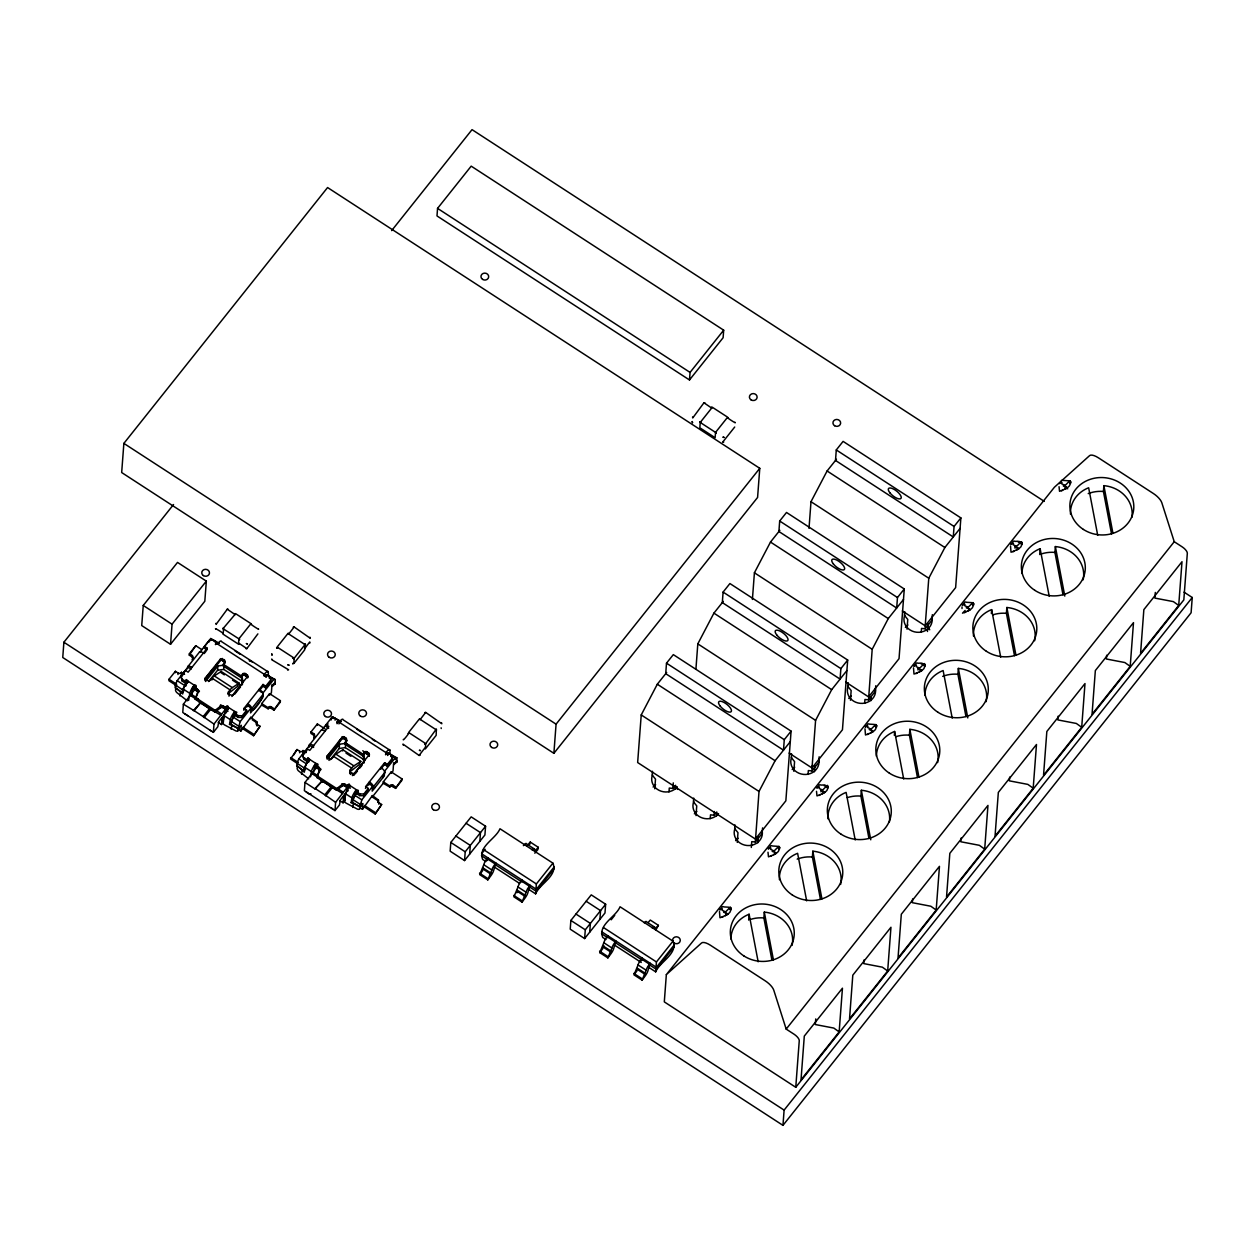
<?xml version="1.0" encoding="UTF-8"?>
<svg xmlns="http://www.w3.org/2000/svg" width="1255" height="1255" viewBox="0 0 1255 1255"><rect width="100%" height="100%" fill="white"/><g stroke="black" fill="none" stroke-linecap="round" stroke-linejoin="round"><path stroke-width="1.5" d="M485.889 861.542L482.673 859.455C477.402 846.843 495.976 838.826 499.976 828.755L552.922 863.158L536.371 883.944L535.618 893.842L527.602 888.634M605.961 939.54L602.745 937.454C597.474 924.857 616.048 916.825 620.048 906.769L672.994 941.156L656.443 961.942L655.69 971.856L647.674 966.648M173.551 504.526L63.895 642.246L62.75 657.495L782.963 1125.359L1191.105 612.754L1192.25 597.505L1184.03 592.156M123.868 443.392L121.672 472.539L553.879 753.314L757.581 497.466L759.777 468.319L327.571 187.544L123.868 443.392L556.075 724.166L553.879 753.314M143.243 605.459L141.721 625.57L170.539 644.286L204.816 601.239L206.338 581.128L177.52 562.413L143.243 605.459L172.061 624.174L170.539 644.286M184.563 674.327L181.426 672.288L180.767 672.978A2.212 1.977 4.3 0 1 178.084 673.041L175.386 671.284L169.017 679.269L168.907 680.728L176.626 685.748M175.276 672.743L175.386 671.284M191.356 668.899L187.889 667.189L177.175 680.665L175.308 685.01L175.104 687.834L182.304 692.509L184.187 690.407M177.975 674.5L178.084 673.041M216.284 641.948L215.515 644.505L216.284 641.948L213.585 640.191L209.616 640.05L204.518 646.435L207.216 648.192L188.125 672.178L185.426 670.421L180.971 676.021L182.257 681.12L184.971 682.877L186.399 681.324L187.952 682.328M182.257 681.12L180.971 676.021M182.304 692.509L182.508 689.701L186.509 682.657L185.834 683.944M185.426 670.421L181.944 676.367M191.184 695.898L192.407 689.56L194.054 686.909L195.592 686.689L195.858 688.069L183.371 704.196L182.759 712.464L213.366 732.34L217.821 726.755L218.794 721.609L225.163 713.483L225.618 707.459L227.61 705.812L228.41 707.381A7.279 1.679 -57 0 0 224.002 715.57L221.947 717.954L221.445 724.559L218.229 722.472M184.971 682.877L186.524 679.567L187.889 681.057A7.279 1.679 -57 0 0 183.481 689.246L182.697 693.999L177.033 688.854M185.96 681.638L186.085 679.896M203.404 652.992A5.083 1.914 38.5 0 0 199.09 652.537L187.638 666.923L187.56 668.774M192.878 658.2A2.212 1.977 4.3 0 0 191.984 656.898L189.285 655.141L189.395 653.698L195.764 645.698L201.93 649.714M191.984 656.898L192.093 655.439L189.395 653.698M195.764 645.698L189.285 655.141M194.054 686.909C193.176 682.924 198.431 685.701 194.996 687.567L194.87 689.309L198.918 691.96M195.858 688.069L195.984 686.328M228.473 708.651L226.92 707.632L225.492 709.201L223.296 707.773A2.212 1.977 4.3 0 0 220.582 707.851L214.997 712.087L195.184 699.223L197.976 691.332A2.212 1.977 4.3 0 0 197.192 688.995L194.996 687.567M197.992 692.227A2.212 1.977 4.3 0 0 197.066 690.736L197.192 688.995M204.518 646.435L204.392 648.192L207.091 649.949L207.216 648.192M205.13 680.085L205.459 677.857L207.53 680.414A2.212 1.977 4.3 0 0 210.605 679.99L212.048 678.171A6.181 1.428 -57 0 1 214.291 675.927L221.178 671.472L239.187 683.175L237.462 686.454L228.473 693.435A2.212 1.977 4.3 0 0 228.081 694.392M205.726 679.253L205.224 680.602M209.475 641.791L209.616 640.05M208.597 681.528L217.586 670.248L217.899 665.981L224.049 665.119L223.735 669.386L241.744 681.089L242.45 684.775M213.366 732.34L213.993 724.088L225.492 709.201L220.08 705.702M214.997 712.087L215.123 710.346L220.707 706.11A2.212 1.977 4.3 0 1 223.421 706.032L225.618 707.459M205.334 679.614L220.613 660.428L220.739 658.671L224.08 659.628A2.212 1.977 4.3 0 1 224.598 662.389L223.076 665.903L241.086 677.606L242.607 674.092A2.212 1.977 4.3 0 1 245.682 673.668L247.753 676.225L232.473 695.411L229.132 694.454A2.212 1.977 4.3 0 1 228.614 691.678L230.057 689.874A6.181 1.428 -57 0 1 232.301 687.63L239.187 683.175M223.563 628.88L223.155 634.23L238.466 644.16L238.874 638.826L250.969 623.641L235.658 613.695L222.888 628.802L223.374 627.877L223.484 628.943L238.874 638.826M221.178 671.472L221.084 672.711L224.347 674.845M222.276 658.451L222.151 660.208L220.613 660.428M220.582 707.851L220.707 706.11M224.08 659.628L223.939 661.369A2.212 1.977 4.3 0 1 224.865 663.189M223.296 707.773L223.421 706.032M224.002 715.57L222.857 722.927A2.212 1.004 39.9 0 0 224.457 724.872L235.815 730.896A2.212 1.098 23.2 0 0 237.948 730.787L238.434 728.261L229.524 724.417L230.308 719.664L224.002 715.57L223.359 722.174L221.445 724.559M226.48 707.961L226.606 706.204M228.473 693.435L228.614 691.678M229.006 696.196L229.132 694.454M228.269 709.122L228.41 707.381L234.716 711.475L231.798 721.703L229.524 724.417M234.45 715.538L235.124 714.252L231.14 721.28L230.92 724.104L238.136 728.779L241.274 725.264L240.835 731.1L238.121 729.328M263.048 684.461L262.923 686.203L265.621 687.96L265.746 686.218L263.048 684.461L243.956 708.448L246.655 710.205L246.529 711.946L242.058 717.546L238.089 717.389L235.391 715.632L236.709 712.165L234.716 711.475A7.279 1.679 -57 0 0 230.308 719.664M235.391 715.632L236.505 712.652M238.089 717.389L238.215 715.648L235.516 713.891M241.086 677.606L242.607 674.092M238.136 728.779L240.191 721.609L250.922 708.134L247.643 705.404L247.768 703.647A5.083 1.914 38.5 0 1 251.753 708.573C251.173 715.162 263.283 699.019 263.205 694.188A5.083 1.914 38.5 0 0 259.236 689.262L259.095 691.003L262.923 686.203M241.744 681.089L242.058 676.822L243.125 682.359L231.893 696.462M242.058 717.546L242.199 715.805L246.655 710.205M245.682 673.668L245.556 675.41A2.212 1.977 4.3 0 0 242.482 675.849M243.956 708.448L243.815 710.189C244.16 706.44 250.169 706.314 247.643 705.404M240.835 731.1L250.749 717.327L256.804 721.735A2.212 1.977 4.3 0 0 257.322 724.511L257.212 725.97A2.212 1.977 4.3 0 1 256.789 725.61M247.486 674.829L247.627 677.967L247.753 676.225M250.922 708.134L250.561 712.903L262.656 697.702L263.017 692.948L273.747 679.473L275.269 679.582L275.049 682.406L271.833 686.893L271.394 692.713L269.48 695.113L269.59 693.654L280.398 700.682L280.289 702.141L273.919 710.126L271.221 708.385A2.212 1.977 4.3 0 0 268.146 708.808L261.589 705.028L261.699 703.569L269.59 693.654M250.749 717.327L250.639 718.786L261.589 705.028M242.748 728.7L253.557 735.712L260.036 726.269L257.322 724.511M260.036 726.269L253.557 735.712M265.621 687.96L270.719 681.575L270.845 679.818L269.417 676.461L266.719 674.704L265.95 677.261C267.613 674.547 263.299 676.931 264.272 674.343A7.279 1.679 -57 0 1 268.272 671.974L221.445 641.556A7.279 1.679 -57 0 0 217.46 643.925L215.923 644.144L215.656 642.748M269.276 678.218L269.417 676.461M271.221 708.385L271.331 706.926A2.212 1.977 4.3 0 0 268.648 706.973L268.146 708.808M273.919 710.126L280.398 700.682M294.235 658.169L293.827 663.519L304.651 649.917L305.043 644.584L287.944 633.461L277.12 647.062L294.235 658.169L305.043 644.584M306.189 752.576L303.035 750.521L302.392 751.212A2.212 1.977 4.3 0 1 299.71 751.274L297.011 749.517L290.532 758.977L304.134 767.935L303.93 770.758L296.713 766.068L296.933 763.26L298.784 758.899L309.514 745.423L313.436 747.368L313.562 745.627A5.083 1.914 38.5 0 0 309.248 745.172L309.342 747.133M297.011 749.517L293.717 754.977M299.6 752.733L299.71 751.274M303.883 759.369L302.581 754.255L303.883 759.369L306.581 761.11L308.008 759.557L309.467 760.059M310.534 776.845L311.397 771.574A7.279 1.679 -57 0 1 315.805 763.385L317.813 764.091L316.495 767.558L304.996 782.445L304.369 790.697L334.991 810.589L339.446 804.988L340.403 799.843L346.788 791.717L347.243 785.693L349.219 784.046L350.02 785.614A7.279 1.679 -57 0 0 345.611 793.803L344.482 801.161A2.212 1.004 39.9 0 0 346.082 803.106L357.424 809.13A2.212 1.098 23.2 0 0 359.558 809.036L361.409 803.326L359.558 809.036M306.581 761.11L308.15 757.8L309.499 759.291A7.279 1.679 -57 0 0 305.106 767.48L304.322 772.233L297.513 765.864L297.137 768.484A2.212 0.831 55.6 0 0 298.376 770.774L308.259 778.539A2.212 1.004 39.9 0 0 308.73 778.806M307.569 759.871L307.71 758.13M311.005 731.932L310.895 733.391L313.609 735.148A2.212 1.977 4.3 0 1 314.393 737.454L313.876 738.238L314.236 736.45A2.212 1.977 4.3 0 0 313.719 733.689L311.005 731.932L317.374 723.931L325.092 728.951M313.609 735.148L313.719 733.689M317.264 725.39L317.374 723.931M312.809 774.131L315.805 763.385L309.499 759.291M353.675 798.353L356.326 789.709L350.02 785.614C351.102 789.285 348.466 783.183 347.102 787.434L344.905 786.007A2.212 1.977 4.3 0 0 342.191 786.085L336.607 790.321L316.793 777.457L319.601 769.582A2.212 1.977 4.3 0 0 318.817 767.229L316.621 765.801M317.609 764.562C317.86 768.437 317.735 763.291 315.68 765.142M316.793 777.457L319.46 771.323A2.212 1.977 4.3 0 0 318.692 768.986L318.817 767.229M319.46 771.323L319.601 769.582M328.716 728.182L326.002 726.425L326.143 724.684L328.841 726.425L309.75 750.412L307.036 748.67L306.91 750.412L302.455 756.012M327.084 756.106L326.943 757.847L342.223 738.662C344.231 738.96 344.482 735.524 342.364 736.905L327.084 756.106L329.139 758.648A2.212 1.977 4.3 0 0 332.214 758.224L333.657 756.404A6.181 1.428 -57 0 1 335.901 754.161L342.788 749.721L360.797 761.409L359.087 764.703L350.098 771.668A2.212 1.977 4.3 0 0 349.894 773.645M327.21 759.228L327.351 757.487M331.1 720.025L331.226 718.284L335.211 718.44L335.069 720.182M329.014 760.405L329.139 758.648M337.14 722.739L337.909 720.197L337.046 723.727M338.944 723.915L339.07 722.158A7.279 1.679 -57 0 1 343.07 719.79L389.897 750.208L390.054 753.784L396.831 760.295L396.878 762.162L395.905 761.644M330.222 759.761L339.211 748.482L339.525 744.215L345.674 743.352L348.953 745.486M334.991 810.589L335.603 802.322L347.102 787.434L341.705 783.936M336.607 790.321L336.748 788.579L342.333 784.344A2.212 1.977 4.3 0 1 345.047 784.265L347.243 785.693M342.223 738.662L342.364 736.905M342.693 750.961L342.788 749.721M360.797 761.409L353.91 765.864A6.181 1.428 -57 0 0 351.667 768.107L350.223 769.927A2.212 1.977 4.3 0 0 350.757 772.688L354.098 773.645L369.378 754.459L367.307 751.902A2.212 1.977 4.3 0 0 364.232 752.341L362.695 755.839L344.686 744.137L346.223 740.638A2.212 1.977 4.3 0 0 345.69 737.862L343.901 736.701M342.191 786.085L342.333 784.344M345.69 737.862L345.564 739.619A2.212 1.977 4.3 0 1 346.098 742.38L344.686 744.137M364.06 763.009L363.354 759.322L345.345 747.619L345.674 743.352M346.098 742.38L346.223 740.638M343.07 802.808L343.556 796.203L345.47 793.803L344.984 800.408L343.07 802.808L339.838 800.706M344.905 786.007L345.047 784.265M348.09 786.195L348.231 784.453M350.098 771.668L350.223 769.927M350.616 774.445L350.757 772.688M352.42 775.606L352.561 773.864M353.957 775.402L354.098 773.645M356.075 793.772L356.749 792.485L352.765 799.513L352.545 802.337L359.746 807.012L362.899 803.514L362.46 809.334L359.73 807.561M384.673 762.695L384.532 764.452L387.246 766.209L387.371 764.452L384.673 762.695L365.566 786.681L368.28 788.438L368.139 790.195L363.683 795.78L359.714 795.623L357.016 793.882L358.334 790.399L356.326 789.709A7.279 1.679 -57 0 0 351.918 797.898L351.133 802.651L360.06 806.494M357.016 793.882L358.13 790.885M359.714 795.623L359.84 793.882L357.142 792.125M362.695 755.839L364.232 752.341M359.746 807.012L361.817 799.843L372.547 786.383L369.252 783.638L369.394 781.881A5.083 1.914 38.5 0 1 373.363 786.807L373.441 788.768L375.041 787.418M363.354 759.322L363.683 755.055L364.734 760.593L353.502 774.696M363.683 795.78L363.809 794.039L368.28 788.438M367.307 751.902L367.182 753.659A2.212 1.977 4.3 0 0 364.107 754.082M362.46 809.334L372.374 795.56L378.414 799.984A2.212 1.977 4.3 0 0 378.947 802.745L378.837 804.204M369.111 753.078L369.237 756.216L369.378 754.459M372.547 786.383L372.186 791.136L384.281 775.951L384.642 771.182L395.356 757.722L396.878 757.832L396.674 760.64L393.458 765.126L393.019 770.962L391.105 773.362L391.215 771.903L402.024 778.916L401.914 780.375L395.545 788.375L392.846 786.618A2.212 1.977 4.3 0 0 389.772 787.042L383.214 783.277L383.324 781.818L391.215 771.903M377.912 802.4A2.212 1.977 4.3 0 1 378.037 801.898L378.571 801.114L372.264 797.019L372.374 795.56M364.374 806.934L375.167 813.962L381.646 804.502L378.947 802.745M381.646 804.502L375.167 813.962M385.567 754.804L385.897 752.576A7.279 1.679 -57 0 1 389.897 750.208M380.845 767.495A5.083 1.914 38.5 0 1 384.83 772.421L382.681 777.833M387.56 755.494C389.238 752.78 384.924 755.165 385.897 752.576L339.07 722.158L337.532 722.378L337.266 720.998M388.203 754.694L388.328 752.953L387.905 753.8M390.901 756.451L391.027 754.71L392.329 759.808L387.246 766.209M392.846 786.618L392.956 785.159A2.212 1.977 4.3 0 0 390.274 785.222L389.772 787.042M437.556 208.377L436.991 215.938L689.481 379.967L723.115 337.721L723.68 330.175L471.19 166.146L437.556 208.377L690.062 372.406L689.481 379.967M395.545 788.375L402.024 778.916M425.743 743.603L425.335 748.953L436.16 735.352L436.364 729.014L425.743 743.603L408.628 732.481L419.452 718.895L436.552 730.018M450.796 842.45L450.153 851.188L464.554 860.553L484.916 834.967L485.575 826.229L471.174 816.864L450.796 842.45L465.213 851.8L464.554 860.553M469.652 854.153L470.296 845.415L455.894 836.05M479.834 841.368L480.492 832.614L466.076 823.264M486.924 860.632L487.803 857.777L487.081 858.687A5.522 1.271 -57 0 0 483.771 864.742L479.708 874.625L487.803 879.896L490.831 875.817A5.522 1.271 -57 0 0 493.686 870.342L495.898 863.048L495.176 863.958A5.522 1.271 -57 0 0 491.866 869.997L487.803 879.896M522.033 902.125L525.045 898.047A5.522 1.271 -57 0 0 527.9 892.572L530.128 885.277L529.39 886.187A5.522 1.271 -57 0 0 526.096 892.227L522.033 902.125L513.923 896.854L517.986 886.971A5.522 1.271 -57 0 1 521.296 880.916L522.017 880.006L521.876 881.951L495.756 864.993M535.618 893.842C539.634 883.787 558.193 875.755 552.922 863.158M570.868 920.448L570.225 929.186L584.626 938.552L604.988 912.965L605.647 904.227L591.246 894.862L570.868 920.448L585.285 929.814L584.626 938.552M589.725 932.151L590.368 923.413L575.967 914.048M599.906 919.366L600.565 910.628L586.148 901.263M607.875 957.894L610.903 953.816A5.522 1.271 -57 0 0 613.758 948.356L615.97 941.046L615.248 941.956A5.522 1.271 -57 0 0 611.938 948.011L607.875 957.894L599.78 952.639L603.843 942.74A5.522 1.271 -57 0 1 607.153 936.685L607.875 935.775L607.734 937.72L601.522 933.689M666.672 672.46L657.306 684.226L641.227 714.942L637.65 762.538L755.416 839.062L785.85 800.831L791.089 731.132L673.323 654.624L666.499 663.173L665.715 673.668L783.497 750.176L784.281 739.681L791.089 731.132M652.475 771.292L652.192 775.01L655.502 779.104L654.765 788.815M641.227 960.859L642.089 958.004L641.368 958.914A5.522 1.271 -57 0 0 638.058 964.97L633.995 974.868L642.105 980.124L645.117 976.045A5.522 1.271 -57 0 0 647.972 970.586L650.2 963.275L649.463 964.185A5.522 1.271 -57 0 0 646.168 970.225L642.105 980.124M668.978 791.936L669.276 788.046L672.853 788.438L675.127 785.583M672.853 788.438L673.276 782.869M700.227 422.449L699.835 427.782L715.13 437.728L715.538 432.395L727.633 417.193L712.322 407.248L700.227 422.449L715.538 432.395M675.363 789.207L675.645 785.316M666.342 974.617L664.303 1001.882L795.764 1087.285L1183.826 599.906L1187.324 553.267A6.62 2.494 38.5 0 0 1182.147 546.851L1174.241 541.721L1161.832 502.784A11.028 4.157 38.5 0 0 1153.408 493.529L1098.423 457.824A11.028 4.157 38.5 0 0 1089.607 455.612L1054.404 487.238L666.342 974.617L701.545 942.991A11.028 4.157 38.5 0 1 710.361 945.203L765.346 980.924A11.028 4.157 38.5 0 1 773.77 990.164L786.179 1029.1L794.086 1034.23A6.62 2.494 38.5 0 1 799.262 1040.662L795.764 1087.285M655.69 971.856C659.706 961.785 678.265 953.769 672.994 941.156M695.96 668.617L697.811 643.862L713.907 613.146L723.272 601.38M693.717 798.086L693.435 801.804L696.745 805.898L696.007 815.593M723.1 592.093L722.315 602.588L840.081 679.096L840.881 668.617L847.69 660.052L729.908 583.544L723.1 592.093L840.881 668.617M710.22 818.731L710.518 814.84L714.095 815.217L716.37 812.377M714.095 815.217L714.377 811.514M716.589 816.001L716.887 812.111M734.959 824.88L734.677 828.582L737.971 832.677L737.25 842.387M752.404 599.451L754.412 572.782L770.492 542.066L779.857 530.316M751.321 847.454L751.761 841.634L755.337 842.011L762.146 833.461L762.569 827.892M748.67 920.072L749.11 914.236A30.889 27.72 4.3 0 0 730.896 939.007M755.337 842.011L759.008 791.45L775.088 760.734L790.305 741.627M779.684 521.029L778.9 531.508L896.682 608.032L897.466 597.537L904.275 588.971L786.509 512.464L779.684 521.029L897.466 597.537M757.832 842.78L758.271 836.96M771.966 960.357L763.887 917.938L764.311 912.118A30.889 27.72 4.3 0 1 792.093 945.376M791.544 753.8L791.262 757.518L794.572 761.612L793.835 771.307M809.004 528.371L810.997 501.702L827.092 470.986L836.458 459.236M808.047 774.445L808.346 770.554L811.938 770.931L818.746 762.381L819.154 756.812M782.963 1125.359L784.108 1110.11L1192.25 597.505M789.113 753.094L812.016 767.982L815.593 720.37L831.688 689.654L846.89 670.547M811.938 770.931L812.346 765.377M836.285 449.949L835.501 460.444L953.267 536.952L954.067 526.457L960.875 517.907L843.093 441.384L836.285 449.949L954.067 526.457M814.432 771.715L814.872 765.879M820.472 899.443L812.393 857.024L812.832 851.188A30.889 27.72 4.3 0 1 840.599 884.461M815.75 1018.903L815.326 1024.535L833.822 1028.08L839.156 1031.892L801.019 1079.818L804.298 1036.097L842.45 988.187L839.156 1031.892M847.69 660.052L842.45 729.767L812.016 767.982M848.145 682.72L847.862 686.438L851.157 690.532L850.435 700.243M864.648 703.365L864.946 699.474L868.523 699.866L875.331 691.301L875.755 685.748M868.978 838.513L860.899 796.094L861.338 790.258A30.889 27.72 4.3 0 1 889.403 821.899M868.523 699.866L872.194 649.29L888.273 618.574L903.49 599.466M871.017 700.635L871.315 696.745M864.115 959.855L863.832 963.62L882.328 967.166L887.677 970.978L849.525 1018.887L852.804 975.166L890.956 927.257L887.677 970.978M904.275 588.971L899.035 658.687L868.601 696.902L845.713 682.03M894.329 735.352L894.627 731.461A30.889 27.72 4.3 0 0 876.414 756.232M904.73 611.656L904.447 615.358L907.757 619.452L907.02 629.163M917.483 777.582L909.404 735.179L909.844 729.343A30.889 27.72 4.3 0 1 937.611 762.616M921.233 632.285L921.531 628.41L925.123 628.786L931.932 620.221L932.34 614.668M902.298 610.95L925.202 625.821L928.778 578.226L944.874 547.509L960.075 528.402M925.123 628.786L925.39 625.068M927.461 631.5L928.057 623.735M912.62 898.925L912.338 902.69L930.834 906.236L936.183 910.048L898.031 957.973L901.31 914.252L939.462 866.342L936.183 910.048M960.875 517.907L955.635 587.607L925.202 625.821M965.974 716.589L957.91 674.249L958.349 668.413A30.889 27.72 4.3 0 1 986.116 701.686M961.142 838.011L960.844 841.776L979.339 845.305L984.689 849.133L946.537 897.043L949.831 853.322L987.967 805.412L984.689 849.133M991.356 613.507L991.638 609.616A30.889 27.72 4.3 0 0 973.472 636.034M1014.495 655.675L1006.416 613.318L1006.855 607.498A30.889 27.72 4.3 0 1 1034.638 640.772M1009.648 777.08L1009.365 780.845L1027.845 784.391L1033.194 788.203L995.042 836.128L998.337 792.407L1036.489 744.497L1033.194 788.203M1039.705 554.522L1040.144 548.702A30.889 27.72 4.3 0 0 1021.947 573.457M1063.016 594.823L1054.922 552.404L1055.361 546.568A30.889 27.72 4.3 0 1 1083.143 579.841M1058.153 716.166L1057.871 719.931L1076.351 723.46L1081.7 727.288L1043.548 775.198L1046.843 731.477L1084.995 683.567L1081.7 727.288M1111.522 533.893L1103.427 491.474L1103.867 485.654A30.889 27.72 4.3 0 1 1131.932 517.295M1106.659 655.236L1106.377 659L1124.857 662.546L1130.206 666.358L1092.054 714.283L1095.348 670.562L1133.5 622.637L1130.206 666.358M1155.306 592.438L1154.882 598.086L1173.362 601.616L1178.712 605.443L1140.575 653.353L1143.854 609.632L1182.006 561.722L1178.712 605.443M719.476 911.569L719.978 917.766L726.567 915.068L726.692 913.373L723.711 912.307L725.108 911.695L722.08 910.236L722.409 908.949A6.62 2.306 22.5 0 0 719.868 910.048L721.766 907.679A6.62 2.51 54.7 0 1 724.025 906.926L729.092 907.24L730.441 909.828L731.179 908.369L730.19 907.224L725.233 912.291M767.997 852.239L768.484 856.851L775.072 854.137L775.198 852.459L772.217 851.392L773.613 850.765L770.586 849.306L770.915 848.019A6.62 2.306 22.5 0 0 768.374 849.133L770.272 846.749A6.62 2.51 54.7 0 1 772.531 845.995L777.598 846.309L778.947 848.913L779.684 847.439L778.712 846.309L773.739 851.376M816.503 791.325L816.989 795.921L823.578 793.223L823.704 791.529L820.723 790.462L822.119 789.85L819.091 788.391L819.421 787.105A6.62 2.306 22.5 0 0 816.895 788.203L818.778 785.834A6.62 2.51 54.7 0 1 821.037 785.081L823.97 784.955L824.394 785.991L825.053 785.034L827.453 787.983L828.222 787.371L827.218 785.379L820.943 791.827M864.993 728.794L865.495 735.006L872.084 732.293L872.209 730.614L869.229 729.547L870.625 728.92L867.597 727.461L867.942 726.174A6.62 2.306 22.5 0 0 865.401 727.288L867.299 724.904A6.62 2.51 54.7 0 1 869.542 724.151L874.61 724.464L875.974 727.069L876.696 725.594L875.723 724.464L870.766 729.532M913.499 667.88L914.001 674.076L920.59 671.378L920.715 669.684L917.75 668.617L919.146 668.005L916.103 666.546L916.448 665.26A6.62 2.306 22.5 0 0 913.907 666.358L915.805 663.989A6.62 2.51 54.7 0 1 918.048 663.236L920.982 663.111L921.405 664.146L922.064 663.189L924.48 666.138L925.233 665.527L924.229 663.534L917.954 669.966M965.142 610.416L962.507 613.162L969.095 610.448L969.237 608.769L966.256 607.702L967.652 607.075L964.609 605.616L964.954 604.33A6.62 2.306 22.5 0 0 962.412 605.443L964.311 603.059A6.62 2.51 54.7 0 1 966.57 602.306L971.621 602.62L972.986 605.224L973.723 603.749L972.923 602.541L967.778 607.687M1010.526 546.035L1011.028 552.231L1017.601 549.517L1017.742 547.839L1014.762 546.772L1016.158 546.16L1013.114 544.701L1013.46 543.415A6.62 2.306 22.5 0 0 1010.918 544.513L1012.816 542.129A6.62 2.51 54.7 0 1 1015.075 541.391L1017.993 541.266L1018.417 542.301L1019.091 541.344L1021.492 544.293L1022.26 543.682L1021.241 541.689L1014.966 548.121M1059.047 486.705L1059.534 491.317L1066.123 488.603L1066.248 486.924L1063.267 485.858L1064.664 485.23L1061.636 483.771L1061.965 482.485A6.62 2.306 22.5 0 0 1059.424 483.599L1061.322 481.214A6.62 2.51 54.7 0 1 1063.581 480.461L1068.648 480.775L1069.997 483.379L1070.735 481.904L1069.746 480.759L1064.789 485.842M723.178 916.699L722.002 917.311M771.684 855.784L770.507 856.381M820.205 794.854L819.013 795.466M868.711 733.924L867.519 734.536M917.217 673.009L916.024 673.621M965.723 612.079L964.546 612.691M1014.228 551.165L1013.052 551.776M1062.734 490.234L1061.557 490.846M175.904 687.63L175.527 690.234A2.212 0.831 55.6 0 0 176.751 692.525L186.65 700.306A2.212 1.004 39.9 0 0 187.56 700.745M179.92 695.929L180.469 692.556M188.626 700.368L189.787 693.34A7.279 1.679 -57 0 1 194.196 685.152L187.889 681.057L187.277 683.442M231.187 729.233L231.751 725.861M301.529 774.162L302.094 770.79M352.812 807.483L353.361 804.094M181.049 674.061L181.426 672.288M302.675 752.31L303.035 750.521M529.72 844.427L530.222 842.058L538.317 847.313L537.815 849.682L534.803 853.196M648.16 922.503L650.294 920.056L658.389 925.327L655.879 930.018M271.566 686.077L272.162 684.43M275.221 682.061L275.253 683.928L274.28 683.41M393.474 764.499L393.788 762.664M215.891 623.39L216.08 624.394L227.281 609.224L235.171 614.621L234.858 613.538M239.25 644.317L238.952 643.235L246.843 648.631L257.887 633.885M288.368 633.242L288.572 634.23L294.172 626.967L310.299 638.309L309.985 637.226M309.954 642.952L309.75 641.964L304.463 648.929M403.326 739.462C402.243 742.003 410.762 731.461 408.142 733.406M419.876 718.676L420.08 719.664L425.68 712.401L441.807 723.743L441.493 722.66M403.294 745.172L402.981 744.105L419.092 755.447L424.708 748.168M692.556 416.958L692.744 417.946L703.945 402.792L711.836 408.173L711.538 407.106M723.727 442.074L722.613 442.231L734.708 427.029M226.277 712.856L226.622 711.789M347.886 791.089L348.247 790.038M441.117 727.806L441.242 728.512M185.881 686.061L186.43 684.806M236.379 714.393L236.113 713.013L234.575 713.232M358.004 792.627L357.738 791.246L356.2 791.466M237.948 730.787L239.297 727.618A2.212 1.098 23.2 0 1 237.713 727.884M304.134 767.935L308.118 760.907L307.444 762.193M195.184 699.223L197.851 693.089M361.032 805.6L360.922 805.851A2.212 1.098 23.2 0 1 359.322 806.118M226.951 711.13L227.798 709.765M725.327 915.711L726.692 913.373L727.775 914.299L729.845 912.385L731.21 909.232L730.065 909.153L731.179 908.369M773.833 854.781L775.198 852.459L776.28 853.369L778.351 851.47L779.716 848.302L778.571 848.223L779.684 847.439M822.354 793.866L823.704 791.529L824.802 792.438L826.857 790.54L828.222 787.371L827.076 787.293L828.19 786.524M870.86 732.936L872.209 730.614L873.307 731.524L875.363 729.626L876.727 726.457L875.582 726.378L876.696 725.594M919.366 672.021L920.715 669.684L921.813 670.594L923.868 668.695L925.233 665.527L924.088 665.448L925.202 664.679M967.872 611.091L969.237 608.769L970.319 609.679L972.374 607.781L973.739 604.612L972.594 604.534L973.723 603.749M1016.377 550.176L1017.742 547.839L1018.825 548.749L1020.88 546.851L1022.26 543.682L1021.099 543.603L1022.229 542.835M1064.883 489.246L1066.248 486.924L1067.33 487.834L1069.386 485.936L1070.766 482.767L1069.621 482.689L1070.735 481.904M308.448 762.365L309.373 761.048M192.784 659.22L192.25 659.989L192.627 658.216A2.212 1.977 4.3 0 0 192.093 655.439M256.804 721.735L256.428 723.649A2.212 1.977 4.3 0 0 256.318 724.668M480.712 873.276L482.72 870.546M599.78 952.639L602.792 948.56M634.999 973.503L637.007 970.79M391.638 230.622L472.037 129.642L1044.27 501.373M172.061 624.174L206.338 581.128M199.984 652.004L210.715 638.528L219.437 643.329M204.22 653.541L206.134 651.141M205.036 678.375L220.739 658.671M205.004 678.877L212.095 669.966M215.64 665.511L218.009 662.546M205.553 681.496L217.899 665.981M193.286 710.628L200.58 702.737L194.211 710.738L183.371 704.196M213.993 724.088L203.216 716.589L209.585 708.589L220.99 715.287M204.079 717.656L210.448 709.655M234.685 694.203L240.568 686.83M266.719 674.704L266.28 675.567M265.746 686.218L270.845 679.818M251.753 708.573L263.205 694.188M309.248 745.172L320.715 730.771A5.083 1.914 38.5 0 1 325.029 731.226M321.609 730.237L332.324 716.778L341.062 721.562L332.324 716.778M326.002 726.425L328.041 723.868M339.54 721.452L339.274 722.205M326.614 757.11L331.351 751.18M338.442 742.27L340.811 739.305M328.292 758.318L339.525 744.215M304.996 782.445L314.895 788.877L322.206 780.971L342.615 793.537M314.895 788.877L322.206 780.971M335.603 802.322L324.841 794.823L331.21 786.822M325.704 795.89L332.073 787.905M355.134 773.927L357.487 770.962M359.84 768.013L362.193 765.064M690.062 372.406L723.68 330.175M365.44 788.438C365.77 784.673 371.778 784.548 369.252 783.638M380.72 769.252L384.532 764.452M387.371 764.452L392.47 758.051M373.363 786.807L384.83 772.421M372.264 797.019L383.214 783.277M556.075 724.166L759.777 468.319M465.213 851.8L485.575 826.229M485.152 849.274L481.591 853.745L536.34 889.309L554.161 866.923M554.02 868.868L536.183 891.254L529.971 887.222M585.285 929.814L605.647 904.227M611.169 919.805L614.73 915.334M674.233 944.921L656.412 967.307L601.663 931.743M674.092 946.866L656.255 969.252L650.043 965.221M786.179 1029.1L1174.241 541.721M351.133 802.651L353.408 799.937M527.037 845.729L530.222 842.058M538.317 847.313L534.897 851.157L534.505 849.07L526.394 843.799A5.522 1.271 -57 0 0 523.398 845.666M658.389 925.327L654.969 929.155L654.577 927.069L646.466 921.813A5.522 1.271 -57 0 0 644.223 922.802M385.771 754.333L387.591 753.235M303.93 770.758L305.812 768.64M211.907 679.912L212.722 679.112M215.844 629.116C213.146 626.794 225.822 634.481 222.653 633.524M251.471 624.331C248.615 623.139 260.899 631.124 258.279 628.755M271.645 659.048L272.1 659.44M287.599 670.013L288.587 669.778L271.786 659.754M728.135 417.884C725.296 416.707 737.579 424.692 734.944 422.308M272.194 686.297L275.3 683.771M393.819 764.53L396.909 762.005M1069.025 481.434L1070.139 480.932M1020.519 542.348L1021.633 541.862M972.013 603.279L973.127 602.792M923.507 664.193L924.621 663.707M875.002 725.123L876.116 724.637M826.496 786.038L827.61 785.552M777.975 846.968L779.088 846.482M729.469 907.883L730.583 907.396M1066.123 488.603L1067.33 487.834M1017.601 549.517L1018.825 548.749M969.095 610.448L970.319 609.679M920.59 671.378L921.813 670.594M872.084 732.293L873.307 731.524M823.578 793.223L824.802 792.438M775.072 854.137L776.28 853.369M726.567 915.068L727.775 914.299M227.061 609.35L228.049 609.114M247.047 648.506L246.058 648.741M293.184 627.202L294.172 626.967M703.741 402.918L704.839 402.761M424.692 712.62L425.806 712.479M420.096 755.212L419.092 755.447M217.664 643.972L210.715 638.528M310.942 793.85L308.526 793.709L306.173 791.874M217.586 670.248L223.735 669.386M339.211 748.482L345.345 747.619M238.215 715.648L242.199 715.805M359.84 793.882L363.809 794.039M211.562 731.179L209.663 729.955M333.187 809.412L331.195 807.671M187.748 715.727L184.548 713.624M260.413 691.646L263.017 692.948M827.092 470.986L944.874 547.509M810.997 501.702L928.778 578.226M770.492 542.066L888.273 618.574M754.412 572.782L872.194 649.29M713.907 613.146L831.688 689.654M697.811 643.862L815.593 720.37M666.499 663.173L784.281 739.681M657.306 684.226L775.088 760.734M641.227 714.942L759.008 791.45M356.593 729.092L362.005 732.606M372.359 739.336L375.057 741.093M234.983 650.859L240.38 654.373M252.082 661.965L249.384 660.208L249.416 661.056M396.878 757.832L388.156 753.031L395.356 757.722M275.269 679.582L266.546 674.798L273.747 679.473M217.46 643.925L264.272 674.343L264.146 676.084L265.982 674.986M346.804 740.419L342.035 737.312L346.772 740.921M362.742 750.772L369.111 754.914M364.295 752.31L369.08 755.416M225.194 662.185L220.409 659.079L225.147 662.687M242.717 673.574L247.502 676.68M242.686 674.061L247.455 677.167M344.827 742.395L362.836 754.098M223.202 664.162L241.211 675.849M345.972 753.078L350.882 756.279M232.536 680.163L239.093 684.414M392.956 785.159L395.654 786.916M271.331 706.926L274.029 708.683M383.324 781.818L389.615 785.912M261.699 703.569L268.005 707.663M483.426 849.541L536.371 883.944M603.498 927.555L656.443 961.942M335.901 754.161L353.91 765.864M214.291 675.927L232.301 687.63M333.657 756.404L351.667 768.107M212.048 678.171L230.057 689.874M487.081 858.687L495.176 863.958M521.296 880.916L529.39 886.187M607.153 936.685L615.248 941.956M641.368 958.914L649.463 964.185M481.449 855.69L487.662 859.722M615.829 942.991L641.948 959.949M493.905 866.75L519.586 883.426M613.977 944.748L641.258 962.475M483.771 864.742L491.866 869.997M517.986 886.971L526.096 892.227M603.843 942.74L611.938 948.011M638.058 964.97L646.168 970.225M483.081 867.974L491.191 873.245M517.295 890.203L525.406 895.474M603.153 945.988L611.263 951.243M637.367 968.217L645.478 973.472M482.673 868.837L490.783 874.108M516.887 891.066L524.998 896.337M602.745 946.85L610.856 952.106M636.96 969.08L645.07 974.335M252.224 719.805L256.946 722.88M304.008 757.612L306.722 759.369M314.597 765.111L321.092 769.331M343.776 784.061L350.255 788.281M182.399 679.379L185.097 681.136M192.988 686.877L199.467 691.081M220.535 704.777L227.03 708.981M479.504 873.151L487.599 878.422M513.719 895.38L521.813 900.651M599.576 951.149L607.671 956.42M633.791 973.378L641.885 978.649M318.692 768.986L316.495 767.558L320.543 770.193M313.938 766.397L317.17 768.499M194.87 689.309L197.066 690.736M192.313 688.164L197.176 691.317M224.723 709.216L227.971 711.318M298.784 758.899L305.985 763.573M354.616 795.168L361.817 799.843M177.175 680.665L184.375 685.34M232.991 716.934L240.191 721.609M290.642 757.518L298.361 762.522M364.483 805.475L375.276 812.503M169.017 679.269L176.735 684.289M242.858 727.241L253.667 734.253M305.106 767.48L311.397 771.574M312.668 772.358L318.425 776.108M337.517 788.501L343.29 792.25M345.611 793.803L351.918 797.898M183.481 689.246L189.787 693.34M191.058 694.125L196.815 697.858M215.907 710.267L221.664 714.001M316.935 775.716L336.748 788.579M352.765 799.513L359.965 804.204M195.309 697.466L215.123 710.346M311.993 773.645L320.103 778.916L321.264 780.877M175.308 685.01L182.508 689.701M231.14 721.28L238.34 725.955M190.383 695.411L198.478 700.667L199.639 702.643M315.836 788.971L324.841 794.823M194.211 710.738L203.216 716.589M63.895 642.246L784.108 1110.11M1103.867 485.654L1112.965 533.406M1097.717 535.336L1088.65 487.771A30.889 27.72 4.3 0 0 1070.484 514.189M1055.361 546.568L1064.805 596.094M1040.144 548.702L1049.211 596.266M1006.855 607.498L1015.954 655.204M991.638 609.616L1000.706 657.181M958.349 668.413L967.793 717.938M952.2 718.111L943.133 670.547A30.889 27.72 4.3 0 0 924.919 695.301M909.844 729.343L918.942 777.096M894.627 731.461L903.694 779.026M861.338 790.258L870.766 839.799M855.188 839.956L846.121 792.391A30.889 27.72 4.3 0 0 827.939 818.809M812.832 851.188L821.931 898.941M806.667 900.87L797.615 853.306A30.889 27.72 4.3 0 0 779.433 879.739M764.311 912.118L773.425 959.855M749.11 914.236L758.161 961.801M378.414 799.984L378.571 801.114M198.259 698.8L198.478 700.667M268.272 671.974L268.429 675.551M962.02 606.949L962.02 608.55M750.255 919.491A30.889 27.72 4.3 0 1 763.887 917.938M797.176 859.142A30.889 27.72 4.3 0 1 812.393 857.024M847.282 797.647A30.889 27.72 4.3 0 1 860.899 796.094M942.693 676.367A30.889 27.72 4.3 0 1 957.91 674.249M992.799 614.872A30.889 27.72 4.3 0 1 1006.416 613.318M895.788 736.716A30.889 27.72 4.3 0 1 909.404 735.179M1088.226 493.607A30.889 27.72 4.3 0 1 1103.427 491.474M1041.305 553.957A30.889 27.72 4.3 0 1 1054.922 552.404M1064.993 487.677A4.659 1.757 38.5 0 1 1067.723 488.823M329.39 785.85A2.212 0.831 38.5 0 1 331.116 787.999M322.111 782.147A2.212 0.831 38.5 0 1 323.994 782.336M187.638 666.923A5.083 1.914 38.5 0 1 191.952 667.378M208.659 708.322A2.212 0.831 38.5 0 0 207.765 707.616L202.369 704.102A2.212 0.831 38.5 0 0 201.459 703.647M209.02 708.73A2.212 0.831 38.5 0 1 209.507 709.75M604.33 946.192A5.522 1.271 -57 0 1 603.592 947.399M652.318 928.057A5.522 1.271 -57 0 1 654.577 927.069M517.735 891.63A5.522 1.271 -57 0 1 516.934 892.776M532.245 850.059A5.522 1.271 -57 0 1 534.505 849.07M875.363 688.791A14.119 12.676 4.3 0 1 860.161 703.333A14.119 12.676 4.3 0 1 848.223 686.14M848.788 698.486A14.119 12.676 4.3 0 1 851.282 696.101M718.566 813.585A14.119 12.676 4.3 0 1 700.463 817.209A14.119 12.676 4.3 0 1 693.795 801.506M694.36 813.852A14.119 12.676 4.3 0 1 696.854 811.467M677.323 786.791A14.119 12.676 4.3 0 1 659.22 790.43A14.119 12.676 4.3 0 1 652.553 774.712M653.118 787.073A14.119 12.676 4.3 0 1 655.628 784.673M675.504 786.603A14.119 12.676 4.3 0 1 677.465 789.426M762.177 830.935A14.119 12.676 4.3 0 1 746.976 845.494A14.119 12.676 4.3 0 1 735.038 828.3M735.603 840.646A14.119 12.676 4.3 0 1 738.097 838.246M818.778 759.855A14.119 12.676 4.3 0 1 803.577 774.413A14.119 12.676 4.3 0 1 791.623 757.22M792.187 769.566A14.119 12.676 4.3 0 1 794.697 767.182M931.963 617.711A14.119 12.676 4.3 0 1 916.762 632.253A14.119 12.676 4.3 0 1 904.808 615.06M905.373 627.422A14.119 12.676 4.3 0 1 907.883 625.021M927.759 626.951A14.119 12.676 4.3 0 1 929.72 629.79M239.297 638.591L239.485 639.595L239.297 638.591M271.817 654.028L272.021 655.016L271.817 654.028M293.874 658.561L293.121 658.326L293.874 658.561M293.529 663.205L292.713 663.675L293.529 663.205M425.382 743.995L424.629 743.76L425.382 743.995M692.211 421.602L692.509 422.668L692.211 421.602M715.977 432.159L716.166 433.163L715.977 432.159M246.451 643.595L247.408 643.862L246.451 643.595M287.975 664.883L288.932 665.134L287.975 664.883M304.526 644.097L305.483 644.348L304.526 644.097M419.484 750.317L420.441 750.568L419.484 750.317M699.71 421.962L700.667 422.213L699.71 421.962M723.115 437.164L724.072 437.43L723.115 437.164M312.636 747.102L313.436 747.368L312.636 747.102M277.622 647.753L276.633 647.988L277.622 647.753M699.647 426.794L699.647 426.794M743.839 955.902A32.002 28.708 4.3 0 0 794.133 935.822A32.002 28.708 4.3 0 0 748.906 906.439A32.002 28.708 4.3 0 0 743.839 955.902M792.344 894.988A32.002 28.708 4.3 0 0 842.638 874.892A32.002 28.708 4.3 0 0 797.411 845.509A32.002 28.708 4.3 0 0 792.344 894.988M840.85 834.057A32.002 28.708 4.3 0 0 891.16 813.977A32.002 28.708 4.3 0 0 845.933 784.595A32.002 28.708 4.3 0 0 840.85 834.057M889.356 773.143A32.002 28.708 4.3 0 0 939.666 753.047A32.002 28.708 4.3 0 0 894.438 723.664A32.002 28.708 4.3 0 0 889.356 773.143M937.862 712.213A32.002 28.708 4.3 0 0 988.171 692.133A32.002 28.708 4.3 0 0 942.944 662.75A32.002 28.708 4.3 0 0 937.862 712.213M986.367 651.282A32.002 28.708 4.3 0 0 1036.677 631.202A32.002 28.708 4.3 0 0 991.45 601.82A32.002 28.708 4.3 0 0 986.367 651.282M1083.394 529.437A32.002 28.708 4.3 0 0 1133.689 509.357A32.002 28.708 4.3 0 0 1088.462 479.975A32.002 28.708 4.3 0 0 1083.394 529.437M1034.873 590.368A32.002 28.708 4.3 0 0 1085.183 570.272A32.002 28.708 4.3 0 0 1039.956 540.905A32.002 28.708 4.3 0 0 1034.873 590.368M889.999 492.948A7.938 2.996 38.5 0 0 900.965 498.423A7.938 2.996 38.5 0 0 893.356 488.979A7.938 2.996 38.5 0 0 889.999 492.948M833.414 564.013A7.938 2.996 38.5 0 0 844.38 569.503A7.938 2.996 38.5 0 0 836.756 560.059A7.938 2.996 38.5 0 0 833.414 564.013M776.829 635.093A7.938 2.996 38.5 0 0 787.779 640.568A7.938 2.996 38.5 0 0 780.171 631.139A7.938 2.996 38.5 0 0 776.829 635.093M720.229 706.173A7.938 2.996 38.5 0 0 731.194 711.648A7.938 2.996 38.5 0 0 723.57 702.204A7.938 2.996 38.5 0 0 720.229 706.173M751.039 399.859A3.859 3.467 4.3 0 0 757.11 397.427A3.859 3.467 4.3 0 0 751.651 393.882A3.859 3.467 4.3 0 0 751.039 399.859M674.202 943.07A3.859 3.467 4.3 0 0 680.273 940.638A3.859 3.467 4.3 0 0 674.814 937.093A3.859 3.467 4.3 0 0 674.202 943.07M329.171 657.306A3.859 3.467 4.3 0 0 335.242 654.875A3.859 3.467 4.3 0 0 329.783 651.329A3.859 3.467 4.3 0 0 329.171 657.306M491.631 747.431A3.859 3.467 4.3 0 0 497.702 745.015A3.859 3.467 4.3 0 0 492.242 741.47A3.859 3.467 4.3 0 0 491.631 747.431M433.367 809.726A3.859 3.467 4.3 0 0 439.438 807.294A3.859 3.467 4.3 0 0 433.979 803.749A3.859 3.467 4.3 0 0 433.367 809.726M360.42 716.119A3.859 3.467 4.3 0 0 366.491 713.687A3.859 3.467 4.3 0 0 361.032 710.142A3.859 3.467 4.3 0 0 360.42 716.119M834.559 425.696A3.859 3.467 4.3 0 0 840.63 423.28A3.859 3.467 4.3 0 0 835.171 419.735A3.859 3.467 4.3 0 0 834.559 425.696M325.422 716.495A3.859 3.467 4.3 0 0 331.493 714.064A3.859 3.467 4.3 0 0 326.033 710.518A3.859 3.467 4.3 0 0 325.422 716.495M482.595 279.394A3.859 3.467 4.3 0 0 488.666 276.963A3.859 3.467 4.3 0 0 483.206 273.417A3.859 3.467 4.3 0 0 482.595 279.394M203.388 575.59A3.859 3.467 4.3 0 0 209.46 573.159A3.859 3.467 4.3 0 0 204 569.613A3.859 3.467 4.3 0 0 203.388 575.59"/></g></svg>
